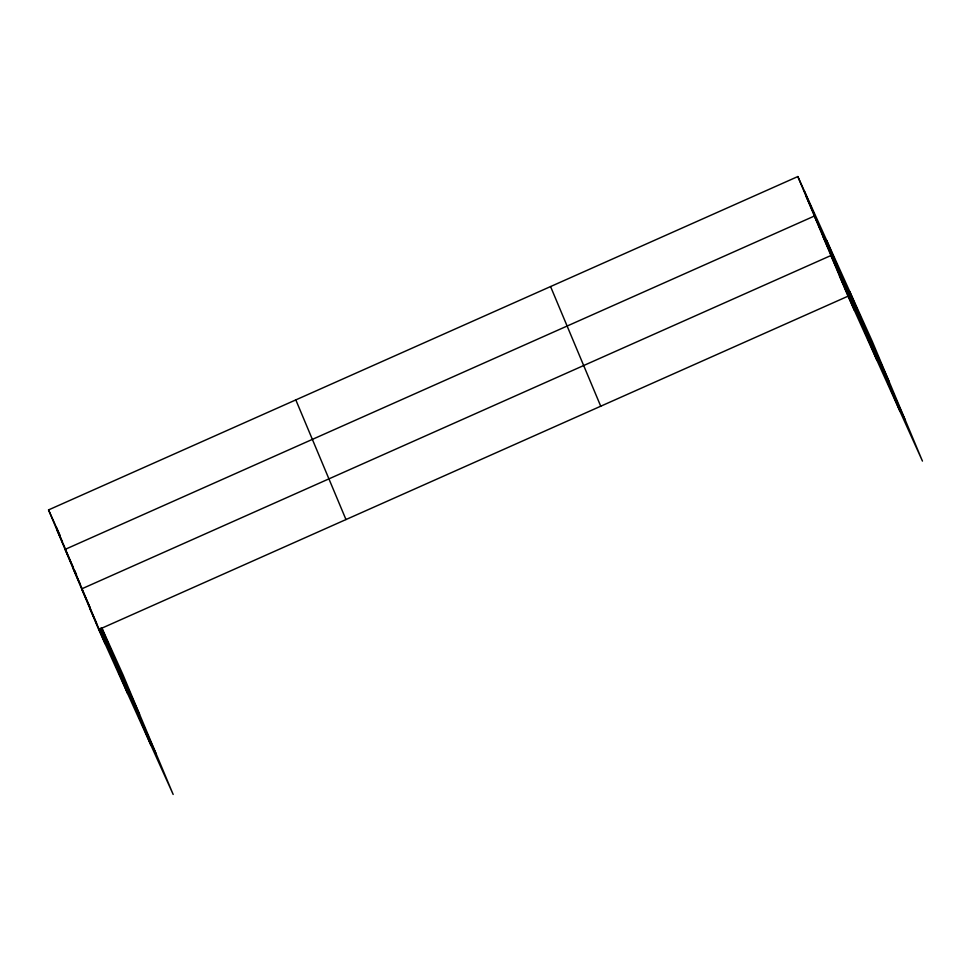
<?xml version="1.0" encoding="UTF-8"?>
<svg xmlns="http://www.w3.org/2000/svg" width="971" height="971" viewBox="0 0 971 971"><rect width="100%" height="100%" fill="white"/><g stroke="black" fill="none" stroke-linecap="round" stroke-linejoin="round"><path stroke-width="1.46" d="M101.785 627.824L123.001 674.796L173.166 794.448L98.714 629.56L48.55 509.909L797.834 176.552L872.286 341.44L922.45 461.091L847.999 296.204L797.834 176.552M98.714 629.56L847.999 296.204M806.112 196.3L812.509 210.464M888.841 380.923L814.39 216.035L65.106 549.392L73.371 567.707M822.668 235.783L829.064 249.948M905.397 420.407L830.945 255.519L81.661 588.887L89.927 607.203M839.478 275.861L845.875 290.038M48.55 509.909L54.946 524.085M56.197 526.84L59.935 535.13M56.828 529.656L62.642 542.534L55.505 525.396M74.621 570.475L76.491 574.626M100.656 628.14L139.557 714.28M73.383 569.14L79.78 583.316M99.916 629.305L156.113 753.763M90.194 609.218L96.59 623.394M849.819 291.701L899.996 411.352M826.685 240.456L876.862 360.107M804.231 190.729L854.395 310.38M550.569 286.566L600.733 406.218M295.815 399.906L345.979 519.558M101.639 627.691L150.711 744.708M100.583 629.099L127.577 693.464M63.224 543.821L105.123 643.737"/></g></svg>
